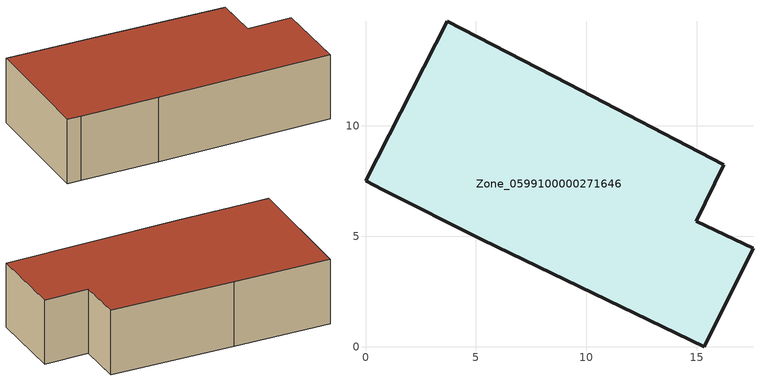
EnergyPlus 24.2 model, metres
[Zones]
Zone_0599100000271646
 floor ground (C_G): 3.7,14.74 9.18,11.92 16.21,8.25 14.97,5.68 17.55,4.46 15.34,0 5.28,4.85 0.78,7.1 0,7.51 z0.04
 wall outside (C_F): 9.18,11.92 3.7,14.74 0,7.51 0.78,7.1 5.28,4.85 15.34,0 17.55,4.46 14.97,5.68 16.21,8.25 9.18,11.92 z0.04:4.3
 roof outside (C_R): 16.21,8.25 9.18,11.92 3.7,14.74 0,7.51 0.78,7.1 5.28,4.85 15.34,0 17.55,4.46 14.97,5.68 z4.3
[BUILDING]
Pand.0599100000271646: North Axis=0; Terrain=City; Loads Convergence Tolerance Value=0.04; Temperature Convergence Tolerance Value=0.4; Solar Distribution=FullExterior; Maximum Number of Warmup Days=25; Minimum Number of Warmup Days=1
[Site:Location]
Rotterdam.The.Hague.AP_ZH_NLD Design_Conditions: Latitude=51.96; Longitude=4.45; Time Zone=1; Elevation=-4.5
[SITE:GROUNDTEMPERATURE:BUILDINGSURFACE]
18, 18, 18, 18, 18, 18, 18, 18, 18, 18, 18, 18
[MATERIAL] Thermal Absorptance=0.9; Solar Absorptance=0.7; Visible Absorptance=0.7
Name | Roughness | Thickness | Conductivity | Density | Specific Heat
G.TC.1946 | MediumSmooth | 0.15 | 1 | 540 | 1210
F.TC.1946 | Rough | 0.3 | 0.857143 | 1920 | 840
R.TC.1946 | MediumRough | 0.2 | 0.909091 | 1500 | 1000
[CONSTRUCTION]
C_G: G.TC.1946
C_F: F.TC.1946
C_R: R.TC.1946
[ZONE]
Zone_0599100000271646: Type=1; Multiplier=1; Ceiling Height=Autocalculate; Volume=Autocalculate; Floor Area=autocalculate; Part of Total Floor Area=Yes
[ZONEINFILTRATION:DESIGNFLOWRATE]
Infil_Zone_0599100000271646: Zone or ZoneList or Space or SpaceList=Zone_0599100000271646; Schedule=AlwaysOn; Design Flow Rate Calculation Method=Flow/Area; Flow Rate per Floor Area=0.003; Constant Term Coefficient=1; Temperature Term Coefficient=0; Velocity Term Coefficient=0; Velocity Squared Term Coefficient=0
[HVACTEMPLATE:ZONE:IDEALLOADSAIRSYSTEM]
Zone_0599100000271646: Maximum Heating Supply Air Temperature=50; Minimum Cooling Supply Air Temperature=13; Maximum Heating Supply Air Humidity Ratio=0.0156; Minimum Cooling Supply Air Humidity Ratio=0.0077; Heating Limit=NoLimit; Cooling Limit=NoLimit; Dehumidification Control Type=ConstantSensibleHeatRatio; Cooling Sensible Heat Ratio=0.7; Dehumidification Setpoint=60; Humidification Control Type=None; Humidification Setpoint=30; Outdoor Air Method=None; Outdoor Air Flow Rate per Person=0.00944; Outdoor Air Flow Rate per Zone Floor Area=0; Outdoor Air Flow Rate per Zone=0; Demand Controlled Ventilation Type=None; Outdoor Air Economizer Type=NoEconomizer; Heat Recovery Type=None; Sensible Heat Recovery Effectiveness=0.7; Latent Heat Recovery Effectiveness=0.65
[ZONECONTROL:THERMOSTAT]
ThermostatControl_Zone_0599100000271646: Zone or ZoneList=Zone_0599100000271646; Control Type Schedule=DualSetpointControlType; Control 1=Thermostat_Zone_0599100000271646; Temperature Difference Between Cutout And Setpoint=0
[THERMOSTATSETPOINT:DUALSETPOINT]
Thermostat_Zone_0599100000271646: Heating Setpoint Temperature Schedule=HeatingSetpoint_Zone_0599100000271646; Cooling Setpoint Temperature Schedule=CoolingSetpoint_Zone_0599100000271646
[SCHEDULE:COMPACT]
HeatingSetpoint_Zone_0599100000271646: Through: 12/31, For: AllDays, Until: 24:00, 21
CoolingSetpoint_Zone_0599100000271646: Through: 12/31, For: AllDays, Until: 24:00, 24
DualSetpointControlType: Through: 12/31, For: AllDays, Until: 24:00, 4
AlwaysOn: Through: 12/31, For: AllDays, Until: 24:00, 1
